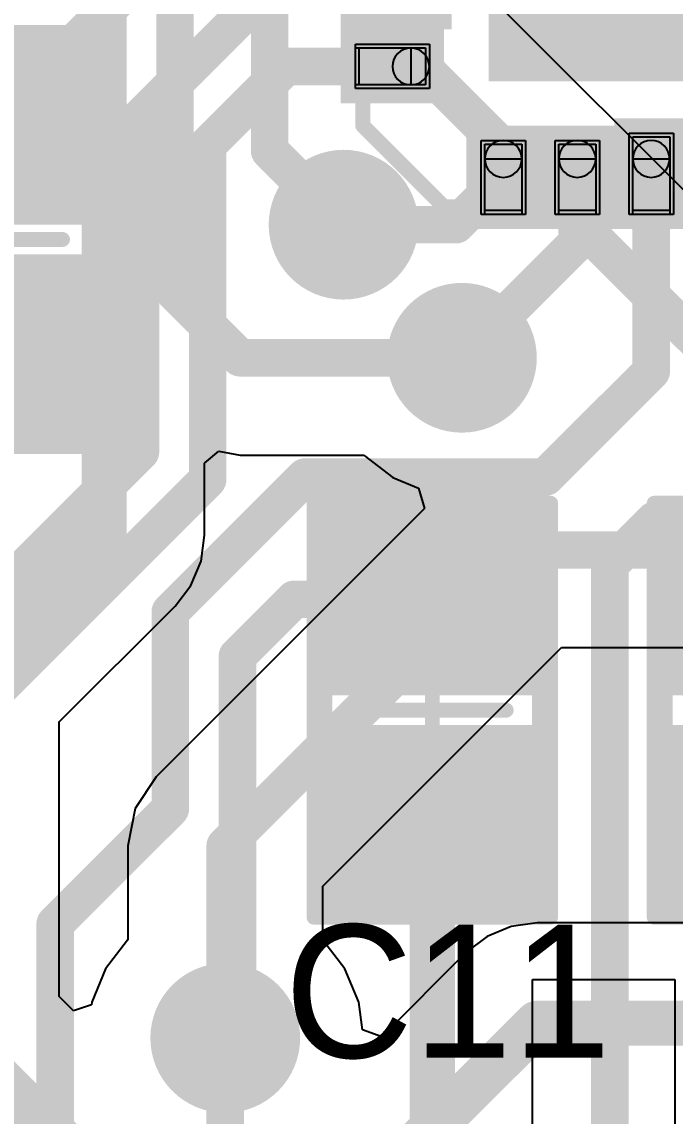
# Model space of a CAD drawing. Header units: millimetres. Extents: x 12 to 126, y 25 to 105.
# Drawn here: x 45.73 to 50.14, y 29.27 to 36.67 of the extents above; entities that cross this region are included whole.
import ezdxf

# ---------------------------------------------------------------- set-up
doc = ezdxf.new("R2010")
doc.units = ezdxf.units.MM
for name, color, linetype in [('BottomLayer', 5, 'Continuous'), ('BottomSolder', 6, 'Continuous'), ('Mechanical13', 56, 'Continuous'), ('Mechanical15', 56, 'Continuous'), ('MultiLayer', 9, 'Continuous'), ('TopLayer', 1, 'Continuous'), ('TopOverlay', 2, 'Continuous'), ('TopPaste', 8, 'Continuous'), ('TopSolder', 216, 'Continuous'), ('ViaHoleLayer', 16, 'Continuous')]:
    doc.layers.add(name, color=color, linetype=linetype)

# ---------------------------------------------------------------- blocks, each defined once
blk = doc.blocks.new('_LFCSP28_ADE7953_P________35')
at = {"layer": 'Mechanical13'}
for p, q in [((0.375, 2.5), (0.625, 2.5)), ((0.375, 2.125), (0.375, 2.5)), ((0.375, 2.5), (0.625, 2.5)), ((0.375, 2.125), (0.375, 2.5)), ((0.625, 2.5), (0.625, 2.125)), ((0.625, 2.5), (0.625, 2.125)), ((0.875, 2.5), (1.125, 2.5)), ((0.875, 2.125), (0.875, 2.5)), ((0.875, 2.5), (1.125, 2.5)), ((0.875, 2.125), (0.875, 2.5)), ((1.125, 2.5), (1.125, 2.125)), ((1.125, 2.5), (1.125, 2.125)), ((1.375, 2.5), (1.625, 2.5)), ((1.375, 2.125), (1.375, 2.5)), ((1.375, 2.5), (1.625, 2.5)), ((1.375, 2.125), (1.375, 2.5)), ((1.625, 2.5), (1.625, 2.125)), ((1.625, 2.5), (1.625, 2.125)), ((0.625, 2.125), (0.375, 2.125)), ((0.625, 2.125), (0.375, 2.125)), ((1.125, 2.125), (0.875, 2.125)), ((1.125, 2.125), (0.875, 2.125)), ((1.625, 2.125), (1.375, 2.125)), ((1.625, 2.125), (1.375, 2.125)), ((2.125, 1.375), (2.125, 1.625)), ((2.125, 1.625), (2.5, 1.625)), ((2.125, 1.375), (2.125, 1.625)), ((2.125, 1.625), (2.5, 1.625)), ((2.5, 1.625), (2.5, 1.375)), ((2.5, 1.625), (2.5, 1.375)), ((2.5, 1.375), (2.125, 1.375)), ((2.5, 1.375), (2.125, 1.375))]:
    blk.add_line(p, q, dxfattribs=at)
at = {"layer": 'Mechanical13', "const_width": 0.1016}
for points in [[(1.9001, 2.45), (-1.9, 2.45)], [(1.9001, 2.45), (-1.9, 2.45)], [(2.45, 1.9), (1.9001, 2.45)], [(2.45, 1.9), (1.9001, 2.45)], [(2.45, 1.9), (2.45, -1.9)], [(2.45, 1.9), (2.45, -1.9)]]:
    blk.add_lwpolyline(points, dxfattribs=at)
at = {"layer": 'Mechanical13', "const_width": 0.0508}
for points in [[(1.8747, 2.45, 1), (1.9255, 2.45, 1)], [(1.8747, 2.45, 1), (1.9255, 2.45, 1)], [(1.8747, 2.45, 1), (1.9255, 2.45, 1)], [(1.8747, 2.45, 1), (1.9255, 2.45, 1)], [(2.4246, 1.9, 1), (2.4754, 1.9, 1)], [(2.4246, 1.9, 1), (2.4754, 1.9, 1)], [(2.4246, 1.9, 1), (2.4754, 1.9, 1)], [(2.4246, 1.9, 1), (2.4754, 1.9, 1)]]:
    blk.add_lwpolyline(points, format="xyb", close=True, dxfattribs=at)
at = {"layer": 'Mechanical13'}
for points in [[(0.625, 2.125, 1), (0.375, 2.125, 1)], [(0.625, 2.125, 1), (0.375, 2.125, 1)], [(1.125, 2.125, 1), (0.875, 2.125, 1)], [(1.125, 2.125, 1), (0.875, 2.125, 1)], [(1.625, 2.125, 1), (1.375, 2.125, 1)], [(1.625, 2.125, 1), (1.375, 2.125, 1)], [(0.375, 2.125, 1), (0.375, 2.125, 1)], [(0.375, 2.125, 1), (0.375, 2.125, 1)], [(0.625, 2.125, 1), (0.625, 2.125, 1)], [(0.625, 2.125, 1), (0.625, 2.125, 1)], [(0.875, 2.125, 1), (0.875, 2.125, 1)], [(0.875, 2.125, 1), (0.875, 2.125, 1)], [(1.125, 2.125, 1), (1.125, 2.125, 1)], [(1.125, 2.125, 1), (1.125, 2.125, 1)], [(1.375, 2.125, 1), (1.375, 2.125, 1)], [(1.375, 2.125, 1), (1.375, 2.125, 1)], [(1.625, 2.125, 1), (1.625, 2.125, 1)], [(1.625, 2.125, 1), (1.625, 2.125, 1)], [(2.25, 1.5, 1), (2, 1.5, 1)], [(2.25, 1.5, 1), (2, 1.5, 1)], [(2, 1.5, 1), (2, 1.5, 1)], [(2, 1.5, 1), (2, 1.5, 1)], [(2.25, 1.5, 1), (2.25, 1.5, 1)], [(2.25, 1.5, 1), (2.25, 1.5, 1)]]:
    blk.add_lwpolyline(points, format="xyb", close=True, dxfattribs=at)
at = {"layer": 'TopLayer'}
for points in [[(0.35, 2.5), (0.35, 1.95), (0.65, 2.5), (0.65, 1.95)], [(0.85, 2.5), (0.85, 2), (1.15, 2.5), (1.15, 2)], [(1.3501, 2.5), (1.3501, 2), (1.6501, 2.5), (1.6501, 2)], [(2.5, 1.65), (2, 1.65), (2.5, 1.35), (2, 1.35)], [(-1.4999, -1.5), (1.5001, -1.5), (-1.4999, 1.5), (1.5001, 1.5)]]:
    blk.add_solid(points, dxfattribs=at)
at = {"layer": 'TopPaste'}
for p, q in [((0.375, 2.475), (0.625, 2.475)), ((0.375, 1.975), (0.375, 2.475)), ((0.625, 2.475), (0.625, 1.975)), ((0.875, 2.475), (1.125, 2.475)), ((0.875, 2.025), (0.875, 2.475)), ((1.125, 2.475), (1.125, 2.025)), ((1.375, 2.475), (1.625, 2.475)), ((1.375, 2.025), (1.375, 2.475)), ((1.625, 2.475), (1.625, 2.025)), ((1.125, 2.025), (0.875, 2.025)), ((1.625, 2.025), (1.375, 2.025)), ((0.625, 1.975), (0.375, 1.975)), ((2.025, 1.375), (2.025, 1.625)), ((2.025, 1.625), (2.475, 1.625)), ((2.475, 1.625), (2.475, 1.375)), ((2.475, 1.375), (2.025, 1.375))]:
    blk.add_line(p, q, dxfattribs=at)
for points in [[(0.35, 2.5), (0.35, 1.95), (0.65, 2.5), (0.65, 1.95)], [(0.85, 2.5), (0.85, 2), (1.15, 2.5), (1.15, 2)], [(1.3501, 2.5), (1.3501, 2), (1.6501, 2.5), (1.6501, 2)], [(2.5, 1.65), (2, 1.65), (2.5, 1.35), (2, 1.35)], [(-1.4999, -1.5), (1.5001, -1.5), (-1.4999, 1.5), (1.5001, 1.5)]]:
    blk.add_solid(points, dxfattribs=at)
at = {"layer": 'TopSolder'}
for p, q in [((0.35, 2.5), (0.65, 2.5)), ((0.35, 1.95), (0.35, 2.5)), ((0.65, 2.5), (0.65, 1.95)), ((0.85, 2.5), (1.15, 2.5)), ((0.85, 2), (0.85, 2.5)), ((1.15, 2.5), (1.15, 2)), ((1.35, 2.5), (1.65, 2.5)), ((1.35, 2), (1.35, 2.5)), ((1.65, 2.5), (1.65, 2)), ((1.15, 2), (0.85, 2)), ((1.65, 2), (1.35, 2)), ((0.65, 1.95), (0.35, 1.95)), ((2, 1.35), (2, 1.65)), ((2, 1.65), (2.5, 1.65)), ((2.5, 1.65), (2.5, 1.35)), ((2.5, 1.35), (2, 1.35))]:
    blk.add_line(p, q, dxfattribs=at)
for points in [[(0.25, 2.6), (0.25, 1.85), (0.75, 2.6), (0.75, 1.85)], [(0.75, 2.6), (0.75, 1.9), (1.25, 2.6), (1.25, 1.9)], [(1.2501, 2.6), (1.2501, 1.9), (1.7501, 2.6), (1.7501, 1.9)], [(2.6, 1.75), (1.9, 1.75), (2.6, 1.25), (1.9, 1.25)], [(-1.5999, -1.6), (1.6001, -1.6), (-1.5999, 1.6), (1.6001, 1.6)], [(2.6, 1.25), (1.85, 1.25), (2.6, 0.75), (1.85, 0.75)]]:
    blk.add_solid(points, dxfattribs=at)
blk = doc.blocks.new('C0805_62')
at = {"layer": 'Mechanical13', "const_width": 0.1}
for points in [[(-1.1, 0.725), (-1.1, -0.725)], [(-1.1, 0.725), (1.1, 0.725)], [(1.1, 0.725), (1.1, -0.725)], [(-1.1, -0.725), (1.1, -0.725)]]:
    blk.add_lwpolyline(points, dxfattribs=at)
at = {"layer": 'Mechanical13', "const_width": 0.05}
for points in [[(-1.125, 0.725, 1), (-1.075, 0.725, 1)], [(-1.125, 0.725, 1), (-1.075, 0.725, 1)], [(1.075, 0.725, 1), (1.125, 0.725, 1)], [(1.075, 0.725, 1), (1.125, 0.725, 1)], [(-1.125, -0.725, 1), (-1.075, -0.725, 1)], [(-1.125, -0.725, 1), (-1.075, -0.725, 1)], [(1.075, -0.725, 1), (1.125, -0.725, 1)], [(1.075, -0.725, 1), (1.125, -0.725, 1)]]:
    blk.add_lwpolyline(points, format="xyb", close=True, dxfattribs=at)
at = {"layer": 'Mechanical15', "const_width": 0.1}
for points in [[(-1.4, 0.8), (-1.4, -0.8)], [(-1.4, 0.8), (1.4, 0.8)], [(1.4, 0.8), (1.4, -0.8)], [(0, 0.5), (0, -0.5)], [(-0.5, 0), (0.5, 0)], [(-1.4, -0.8), (1.4, -0.8)]]:
    blk.add_lwpolyline(points, dxfattribs=at)
at = {"layer": 'Mechanical15', "const_width": 0.05}
for points in [[(-1.425, 0.8, 1), (-1.375, 0.8, 1)], [(-1.425, 0.8, 1), (-1.375, 0.8, 1)], [(1.375, 0.8, 1), (1.425, 0.8, 1)], [(1.375, 0.8, 1), (1.425, 0.8, 1)], [(-0.025, 0.5, 1), (0.025, 0.5, 1)], [(-0.525, 0, 1), (-0.475, 0, 1)], [(0.475, 0, 1), (0.525, 0, 1)], [(-0.025, -0.5, 1), (0.025, -0.5, 1)], [(-1.425, -0.8, 1), (-1.375, -0.8, 1)], [(-1.425, -0.8, 1), (-1.375, -0.8, 1)], [(1.375, -0.8, 1), (1.425, -0.8, 1)], [(1.375, -0.8, 1), (1.425, -0.8, 1)]]:
    blk.add_lwpolyline(points, format="xyb", close=True, dxfattribs=at)
at = {"layer": 'TopLayer'}
for points in [[(-0.2, -0.7), (-0.2, 0.7), (-1.3, -0.7), (-1.3, 0.7)], [(1.3, -0.7), (1.3, 0.7), (0.2, -0.7), (0.2, 0.7)]]:
    blk.add_solid(points, dxfattribs=at)
at = {"layer": 'TopPaste'}
for points in [[(-0.2, -0.7), (-0.2, 0.7), (-1.3, -0.7), (-1.3, 0.7)], [(1.3, -0.7), (1.3, 0.7), (0.2, -0.7), (0.2, 0.7)]]:
    blk.add_solid(points, dxfattribs=at)
at = {"layer": 'TopSolder'}
for points in [[(-0.1, -0.8), (-0.1, 0.8), (-1.4, -0.8), (-1.4, 0.8)], [(1.4, -0.8), (1.4, 0.8), (0.1, -0.8), (0.1, 0.8)]]:
    blk.add_solid(points, dxfattribs=at)
blk = doc.blocks.new('C0805_65')
at = {"layer": 'Mechanical13', "const_width": 0.1}
for points in [[(-1.1, 0.725), (-1.1, -0.725)], [(-1.1, 0.725), (1.1, 0.725)], [(1.1, 0.725), (1.1, -0.725)], [(-1.1, -0.725), (1.1, -0.725)]]:
    blk.add_lwpolyline(points, dxfattribs=at)
at = {"layer": 'Mechanical13', "const_width": 0.05}
for points in [[(-1.125, 0.725, 1), (-1.075, 0.725, 1)], [(-1.125, 0.725, 1), (-1.075, 0.725, 1)], [(1.075, 0.725, 1), (1.125, 0.725, 1)], [(1.075, 0.725, 1), (1.125, 0.725, 1)], [(-1.125, -0.725, 1), (-1.075, -0.725, 1)], [(-1.125, -0.725, 1), (-1.075, -0.725, 1)], [(1.075, -0.725, 1), (1.125, -0.725, 1)], [(1.075, -0.725, 1), (1.125, -0.725, 1)]]:
    blk.add_lwpolyline(points, format="xyb", close=True, dxfattribs=at)
at = {"layer": 'Mechanical15', "const_width": 0.1}
for points in [[(-1.4, 0.8), (-1.4, -0.8)], [(-1.4, 0.8), (1.4, 0.8)], [(1.4, 0.8), (1.4, -0.8)], [(0, 0.5), (0, -0.5)], [(-0.5, 0), (0.5, 0)], [(-1.4, -0.8), (1.4, -0.8)]]:
    blk.add_lwpolyline(points, dxfattribs=at)
at = {"layer": 'Mechanical15', "const_width": 0.05}
for points in [[(-1.425, 0.8, 1), (-1.375, 0.8, 1)], [(-1.425, 0.8, 1), (-1.375, 0.8, 1)], [(1.375, 0.8, 1), (1.425, 0.8, 1)], [(1.375, 0.8, 1), (1.425, 0.8, 1)], [(-0.025, 0.5, 1), (0.025, 0.5, 1)], [(-0.525, 0, 1), (-0.475, 0, 1)], [(0.475, 0, 1), (0.525, 0, 1)], [(-0.025, -0.5, 1), (0.025, -0.5, 1)], [(-1.425, -0.8, 1), (-1.375, -0.8, 1)], [(-1.425, -0.8, 1), (-1.375, -0.8, 1)], [(1.375, -0.8, 1), (1.425, -0.8, 1)], [(1.375, -0.8, 1), (1.425, -0.8, 1)]]:
    blk.add_lwpolyline(points, format="xyb", close=True, dxfattribs=at)
at = {"layer": 'TopLayer'}
for points in [[(-0.2, -0.7), (-0.2, 0.7), (-1.3, -0.7), (-1.3, 0.7)], [(1.3, -0.7), (1.3, 0.7), (0.2, -0.7), (0.2, 0.7)]]:
    blk.add_solid(points, dxfattribs=at)
at = {"layer": 'TopPaste'}
for points in [[(-0.2, -0.7), (-0.2, 0.7), (-1.3, -0.7), (-1.3, 0.7)], [(1.3, -0.7), (1.3, 0.7), (0.2, -0.7), (0.2, 0.7)]]:
    blk.add_solid(points, dxfattribs=at)
at = {"layer": 'TopSolder'}
for points in [[(-0.1, -0.8), (-0.1, 0.8), (-1.4, -0.8), (-1.4, 0.8)], [(1.4, -0.8), (1.4, 0.8), (0.1, -0.8), (0.1, 0.8)]]:
    blk.add_solid(points, dxfattribs=at)
blk = doc.blocks.new('C0805_68')
at = {"layer": 'Mechanical13', "const_width": 0.1}
for points in [[(-1.1, 0.725), (-1.1, -0.725)], [(-1.1, 0.725), (1.1, 0.725)], [(1.1, 0.725), (1.1, -0.725)], [(-1.1, -0.725), (1.1, -0.725)]]:
    blk.add_lwpolyline(points, dxfattribs=at)
at = {"layer": 'Mechanical13', "const_width": 0.05}
for points in [[(-1.125, 0.725, 1), (-1.075, 0.725, 1)], [(-1.125, 0.725, 1), (-1.075, 0.725, 1)], [(1.075, 0.725, 1), (1.125, 0.725, 1)], [(1.075, 0.725, 1), (1.125, 0.725, 1)], [(-1.125, -0.725, 1), (-1.075, -0.725, 1)], [(-1.125, -0.725, 1), (-1.075, -0.725, 1)], [(1.075, -0.725, 1), (1.125, -0.725, 1)], [(1.075, -0.725, 1), (1.125, -0.725, 1)]]:
    blk.add_lwpolyline(points, format="xyb", close=True, dxfattribs=at)
at = {"layer": 'Mechanical15', "const_width": 0.1}
for points in [[(-1.4, 0.8), (-1.4, -0.8)], [(-1.4, 0.8), (1.4, 0.8)], [(1.4, 0.8), (1.4, -0.8)], [(0, 0.5), (0, -0.5)], [(-0.5, 0), (0.5, 0)], [(-1.4, -0.8), (1.4, -0.8)]]:
    blk.add_lwpolyline(points, dxfattribs=at)
at = {"layer": 'Mechanical15', "const_width": 0.05}
for points in [[(-1.425, 0.8, 1), (-1.375, 0.8, 1)], [(-1.425, 0.8, 1), (-1.375, 0.8, 1)], [(1.375, 0.8, 1), (1.425, 0.8, 1)], [(1.375, 0.8, 1), (1.425, 0.8, 1)], [(-0.025, 0.5, 1), (0.025, 0.5, 1)], [(-0.525, 0, 1), (-0.475, 0, 1)], [(0.475, 0, 1), (0.525, 0, 1)], [(-0.025, -0.5, 1), (0.025, -0.5, 1)], [(-1.425, -0.8, 1), (-1.375, -0.8, 1)], [(-1.425, -0.8, 1), (-1.375, -0.8, 1)], [(1.375, -0.8, 1), (1.425, -0.8, 1)], [(1.375, -0.8, 1), (1.425, -0.8, 1)]]:
    blk.add_lwpolyline(points, format="xyb", close=True, dxfattribs=at)
at = {"layer": 'TopLayer'}
for points in [[(-0.2, -0.7), (-0.2, 0.7), (-1.3, -0.7), (-1.3, 0.7)], [(1.3, -0.7), (1.3, 0.7), (0.2, -0.7), (0.2, 0.7)]]:
    blk.add_solid(points, dxfattribs=at)
at = {"layer": 'TopPaste'}
for points in [[(-0.2, -0.7), (-0.2, 0.7), (-1.3, -0.7), (-1.3, 0.7)], [(1.3, -0.7), (1.3, 0.7), (0.2, -0.7), (0.2, 0.7)]]:
    blk.add_solid(points, dxfattribs=at)
at = {"layer": 'TopSolder'}
for points in [[(-0.1, -0.8), (-0.1, 0.8), (-1.4, -0.8), (-1.4, 0.8)], [(1.4, -0.8), (1.4, 0.8), (0.1, -0.8), (0.1, 0.8)]]:
    blk.add_solid(points, dxfattribs=at)

msp = doc.modelspace()

# ---------------------------------------------------------------- linework, layer by layer
at = {"layer": 'BottomLayer'}
for p, q in [((52.0045, 33.7285), (48.9596, 36.7733)), ((46.9593, 33.6881), (47.0575, 33.7687)), ((47.0575, 33.7687), (47.2, 33.7403)), ((46.9593, 33.2), (46.9593, 33.6881)), ((47.2, 33.7403), (48.0385, 33.7403)), ((48.0385, 33.7403), (48.0393, 33.7393)), ((48.0393, 33.7393), (48.2328, 33.5908)), ((48.2328, 33.5908), (48.4064, 33.5189)), ((48.4064, 33.5189), (48.4472, 33.3801)), ((48.4472, 33.3801), (46.6335, 31.5665)), ((46.9362, 33.0245), (46.9593, 33.2)), ((46.8684, 32.8609), (46.9362, 33.0245)), ((46.7607, 32.7204), (46.8684, 32.8609)), ((45.9782, 31.938), (46.7607, 32.7204)), ((47.7597, 30.8268), (49.3732, 32.4403)), ((49.3732, 32.4403), (51.4268, 32.4403)), ((45.9782, 30.0809), (45.9782, 31.938)), ((46.6335, 31.5665), (46.4905, 31.3524)), ((46.4905, 31.3524), (46.4403, 31.1)), ((46.4403, 31.1), (46.4403, 31.1)), ((46.4403, 31.1), (46.4403, 30.4615)), ((47.7597, 30.4615), (47.7597, 30.8268)), ((49.2095, 30.5782), (49.0339, 30.5551)), ((52.4, 30.5782), (49.2095, 30.5782)), ((48.8704, 30.4873), (48.7299, 30.3796)), ((49.0339, 30.5551), (48.8704, 30.4873)), ((46.4393, 30.4607), (46.2908, 30.2672)), ((46.4403, 30.4615), (46.4393, 30.4607)), ((47.7607, 30.4607), (47.7597, 30.4615)), ((47.9092, 30.2672), (47.7607, 30.4607)), ((48.7299, 30.3796), (48.1579, 29.8075)), ((46.2908, 30.2672), (46.1974, 30.0418)), ((48.0026, 30.0418), (47.9092, 30.2672)), ((46.075, 29.9842), (45.9782, 30.0809)), ((46.1952, 30.025), (46.075, 29.9842)), ((46.1974, 30.0418), (46.1952, 30.025)), ((48.027, 29.8563), (48.0026, 30.0418)), ((48.1579, 29.8075), (48.027, 29.8563))]:
    msp.add_line(p, q, dxfattribs=at)
for points, const_width in [([(46.7605, 34.8395), (46.7605, 42.1773)], 0.254), ([(47.4, 35.8), (47.4, 42.1798)], 0.254), ([(46.2811, 33.2), (46.2811, 41.9787)], 0.3048), ([(48.2999, 36.5001), (48.2999, 41.2999)], 0.254), ([(48.2999, 36.5001), (51.7, 33.1)], 0.254), ([(47.4, 35.8), (47.9, 35.3)], 0.254), ([(46.7605, 34.8395), (47.2, 34.4)], 0.254), ([(47.2, 34.4), (48.7, 34.4)], 0.254), ([(45.3, 32.2189), (46.2811, 33.2)], 0.3048), ([(47.1, 31.1), (49.1, 33.1)], 0.254), ([(49.1, 33.1), (51.7, 33.1)], 0.254), ([(47.1, 29.8), (47.1, 31.1)], 0.254), ([(47.7, 28.3905), (49.2095, 29.9)], 0.3048), ([(49.2095, 29.9), (52.4, 29.9)], 0.3048), ([(45.3, 29.8), (46.7095, 28.3905)], 0.3048)]:
    msp.add_lwpolyline(points, dxfattribs=dict(at, const_width=const_width))
for points, const_width in [([(48.2364, 36.5001, 1), (48.3634, 36.5001, 1)], 0.127), ([(48.2364, 36.5001, 1), (48.3634, 36.5001, 1)], 0.127), ([(47.3365, 35.8, 1), (47.4635, 35.8, 1)], 0.127), ([(47.3365, 35.8, 1), (47.4635, 35.8, 1)], 0.127), ([(47.6968, 35.3, 1), (48.1032, 35.3, 1)], 0.4064), ([(47.8365, 35.3, 1), (47.9635, 35.3, 1)], 0.127), ([(46.697, 34.8395, 1), (46.824, 34.8395, 1)], 0.127), ([(46.697, 34.8395, 1), (46.824, 34.8395, 1)], 0.127), ([(48.4968, 34.4, 1), (48.9032, 34.4, 1)], 0.4064), ([(47.1365, 34.4, 1), (47.2635, 34.4, 1)], 0.127), ([(47.1365, 34.4, 1), (47.2635, 34.4, 1)], 0.127), ([(48.6365, 34.4, 1), (48.7635, 34.4, 1)], 0.127), ([(46.2049, 33.2, 1), (46.3573, 33.2, 1)], 0.1524), ([(46.2049, 33.2, 1), (46.3573, 33.2, 1)], 0.1524), ([(49.0365, 33.1, 1), (49.1635, 33.1, 1)], 0.127), ([(49.0365, 33.1, 1), (49.1635, 33.1, 1)], 0.127), ([(47.0365, 31.1, 1), (47.1635, 31.1, 1)], 0.127), ([(47.0365, 31.1, 1), (47.1635, 31.1, 1)], 0.127), ([(46.8968, 29.8, 1), (47.3032, 29.8, 1)], 0.4064), ([(49.1333, 29.9, 1), (49.2857, 29.9, 1)], 0.1524), ([(49.1333, 29.9, 1), (49.2857, 29.9, 1)], 0.1524), ([(47.0365, 29.8, 1), (47.1635, 29.8, 1)], 0.127)]:
    msp.add_lwpolyline(points, format="xyb", close=True, dxfattribs=dict(at, const_width=const_width))
at = {"layer": 'BottomSolder', "const_width": 0.5064}
for points in [[(47.6468, 35.3, 1), (48.1532, 35.3, 1)], [(48.4468, 34.4, 1), (48.9532, 34.4, 1)], [(46.8468, 29.8, 1), (47.3532, 29.8, 1)]]:
    msp.add_lwpolyline(points, format="xyb", close=True, dxfattribs=at)
at = {"layer": 'MultiLayer', "const_width": 0.4064}
for points in [[(47.6968, 35.3, 1), (48.1032, 35.3, 1)], [(48.4968, 34.4, 1), (48.9032, 34.4, 1)], [(46.8968, 29.8, 1), (47.3032, 29.8, 1)]]:
    msp.add_lwpolyline(points, format="xyb", close=True, dxfattribs=at)
at = {"layer": 'TopLayer'}
for p, q in [((49.1782, 29.0504), (49.1782, 30.1966)), ((49.1782, 30.1966), (49.72, 30.1966)), ((49.72, 30.1966), (49.72, 30.1967)), ((49.72, 30.1967), (50.1403, 30.1967)), ((50.1403, 30.1967), (50.1403, 29.1001))]:
    msp.add_line(p, q, dxfattribs=at)
for points, const_width in [([(45.5, 35.95), (46.92, 37.37)], 0.254), ([(46.527, 36.027), (47.37, 36.87)], 0.254), ([(46.981, 35.839), (47.5121, 36.37)], 0.254), ([(47.5121, 36.37), (48.23, 36.37)], 0.254), ([(46.527, 33.7646), (46.527, 36.027)], 0.254), ([(46.981, 33.5765), (46.981, 35.839)], 0.254), ([(48.6599, 35.3), (48.9799, 35.62)], 0.254), ([(49.48, 35.18), (49.48, 35.62)], 0.254), ([(49.98, 34.3082), (49.98, 35.645)], 0.254), ([(47.9, 35.3), (48.6599, 35.3)], 0.254), ([(48.7, 34.4), (49.48, 35.18)], 0.254), ([(49.2654, 33.5936), (49.98, 34.3082)], 0.254), ([(45.3625, 32.6), (46.527, 33.7646)], 0.254), ([(45.446, 32.0415), (46.981, 33.5765)], 0.254), ([(46.7284, 32.6818), (47.6402, 33.5936)], 0.254), ([(47.6402, 33.5936), (49.2654, 33.5936)], 0.254), ([(49.7, 33), (50, 33.3)], 0.254), ([(50, 33.3), (50.4799, 33.3)], 0.254), ([(49.7, 28.1998), (49.7, 33)], 0.254), ([(47.1824, 32.3824), (47.5666, 32.7666)], 0.254), ([(47.5666, 32.7666), (48.5, 32.7666)], 0.254), ([(46.7284, 31.3498), (46.7284, 32.6818)], 0.254), ([(47.1824, 29.8824), (47.1824, 32.3824)], 0.254), ([(45.9501, 30.5715), (46.7284, 31.3498)], 0.254), ([(48.5, 27.0758), (48.5, 31.2666)], 0.3048), ([(45.9501, 28.9501), (45.9501, 30.5715)], 0.254), ([(47.1, 29.8), (47.1824, 29.8824)], 0.254), ([(47.1, 27.2), (47.1, 29.8)], 0.254)]:
    msp.add_lwpolyline(points, dxfattribs=dict(at, const_width=const_width))
for points, const_width in [([(47.4486, 36.37, 1), (47.5756, 36.37, 1)], 0.127), ([(47.4486, 36.37, 1), (47.5756, 36.37, 1)], 0.127), ([(48.1665, 36.37, 1), (48.2935, 36.37, 1)], 0.127), ([(46.4635, 36.027, 1), (46.5905, 36.027, 1)], 0.127), ([(46.4635, 36.027, 1), (46.5905, 36.027, 1)], 0.127), ([(46.9175, 35.839, 1), (47.0445, 35.839, 1)], 0.127), ([(46.9175, 35.839, 1), (47.0445, 35.839, 1)], 0.127), ([(48.9164, 35.62, 1), (49.0434, 35.62, 1)], 0.127), ([(49.4165, 35.62, 1), (49.5435, 35.62, 1)], 0.127), ([(49.9165, 35.645, 1), (50.0435, 35.645, 1)], 0.127), ([(47.6968, 35.3, 1), (48.1032, 35.3, 1)], 0.4064), ([(47.8365, 35.3, 1), (47.9635, 35.3, 1)], 0.127), ([(48.5964, 35.3, 1), (48.7234, 35.3, 1)], 0.127), ([(48.5964, 35.3, 1), (48.7234, 35.3, 1)], 0.127), ([(49.4165, 35.18, 1), (49.5435, 35.18, 1)], 0.127), ([(49.4165, 35.18, 1), (49.5435, 35.18, 1)], 0.127), ([(48.4968, 34.4, 1), (48.9032, 34.4, 1)], 0.4064), ([(48.6365, 34.4, 1), (48.7635, 34.4, 1)], 0.127), ([(49.9165, 34.3082, 1), (50.0435, 34.3082, 1)], 0.127), ([(49.9165, 34.3082, 1), (50.0435, 34.3082, 1)], 0.127), ([(46.4635, 33.7646, 1), (46.5905, 33.7646, 1)], 0.127), ([(46.4635, 33.7646, 1), (46.5905, 33.7646, 1)], 0.127), ([(46.9175, 33.5765, 1), (47.0445, 33.5765, 1)], 0.127), ([(46.9175, 33.5765, 1), (47.0445, 33.5765, 1)], 0.127), ([(47.5767, 33.5936, 1), (47.7037, 33.5936, 1)], 0.127), ([(47.5767, 33.5936, 1), (47.7037, 33.5936, 1)], 0.127), ([(49.2019, 33.5936, 1), (49.3289, 33.5936, 1)], 0.127), ([(49.2019, 33.5936, 1), (49.3289, 33.5936, 1)], 0.127), ([(49.9365, 33.3, 1), (50.0635, 33.3, 1)], 0.127), ([(49.9365, 33.3, 1), (50.0635, 33.3, 1)], 0.127), ([(49.6365, 33, 1), (49.7635, 33, 1)], 0.127), ([(49.6365, 33, 1), (49.7635, 33, 1)], 0.127), ([(47.5031, 32.7666, 1), (47.6301, 32.7666, 1)], 0.127), ([(47.5031, 32.7666, 1), (47.6301, 32.7666, 1)], 0.127), ([(48.4365, 32.7666, 1), (48.5635, 32.7666, 1)], 0.127), ([(46.6649, 32.6818, 1), (46.7919, 32.6818, 1)], 0.127), ([(46.6649, 32.6818, 1), (46.7919, 32.6818, 1)], 0.127), ([(47.1189, 32.3824, 1), (47.2459, 32.3824, 1)], 0.127), ([(47.1189, 32.3824, 1), (47.2459, 32.3824, 1)], 0.127), ([(46.6649, 31.3498, 1), (46.7919, 31.3498, 1)], 0.127), ([(46.6649, 31.3498, 1), (46.7919, 31.3498, 1)], 0.127), ([(48.4238, 31.2666, 1), (48.5762, 31.2666, 1)], 0.1524), ([(45.8866, 30.5715, 1), (46.0136, 30.5715, 1)], 0.127), ([(45.8866, 30.5715, 1), (46.0136, 30.5715, 1)], 0.127), ([(46.8968, 29.8, 1), (47.3032, 29.8, 1)], 0.4064), ([(47.1189, 29.8824, 1), (47.2459, 29.8824, 1)], 0.127), ([(47.1189, 29.8824, 1), (47.2459, 29.8824, 1)], 0.127), ([(47.0365, 29.8, 1), (47.1635, 29.8, 1)], 0.127), ([(47.0365, 29.8, 1), (47.1635, 29.8, 1)], 0.127)]:
    msp.add_lwpolyline(points, format="xyb", close=True, dxfattribs=dict(at, const_width=const_width))
at = {"layer": 'TopSolder', "const_width": 0.5064}
for points in [[(47.6468, 35.3, 1), (48.1532, 35.3, 1)], [(48.4468, 34.4, 1), (48.9532, 34.4, 1)], [(46.8468, 29.8, 1), (47.3532, 29.8, 1)]]:
    msp.add_lwpolyline(points, format="xyb", close=True, dxfattribs=at)
at = {"layer": 'ViaHoleLayer', "const_width": 0.2032}
for points in [[(47.7984, 35.3, 1), (48.0016, 35.3, 1)], [(48.5984, 34.4, 1), (48.8016, 34.4, 1)], [(46.9984, 29.8, 1), (47.2016, 29.8, 1)]]:
    msp.add_lwpolyline(points, format="xyb", close=True, dxfattribs=at)

# ---------------------------------------------------------------- block references
for name, p, rotation in [('_LFCSP28_ADE7953_P________35', (50.48, 37.87), 180), ('C0805_62', (45.5, 35.2), 90), ('C0805_65', (48.5, 32.0166), 90), ('C0805_68', (50.8, 32.0166), 90)]:
    msp.add_blockref(name, p, dxfattribs=dict(rotation=rotation))

# ---------------------------------------------------------------- texts
at = {"layer": 'TopOverlay'}
msp.add_text('C11', height=0.9, dxfattribs=at).set_placement((47.5, 29.6666))

doc.saveas('drawing.dxf')
